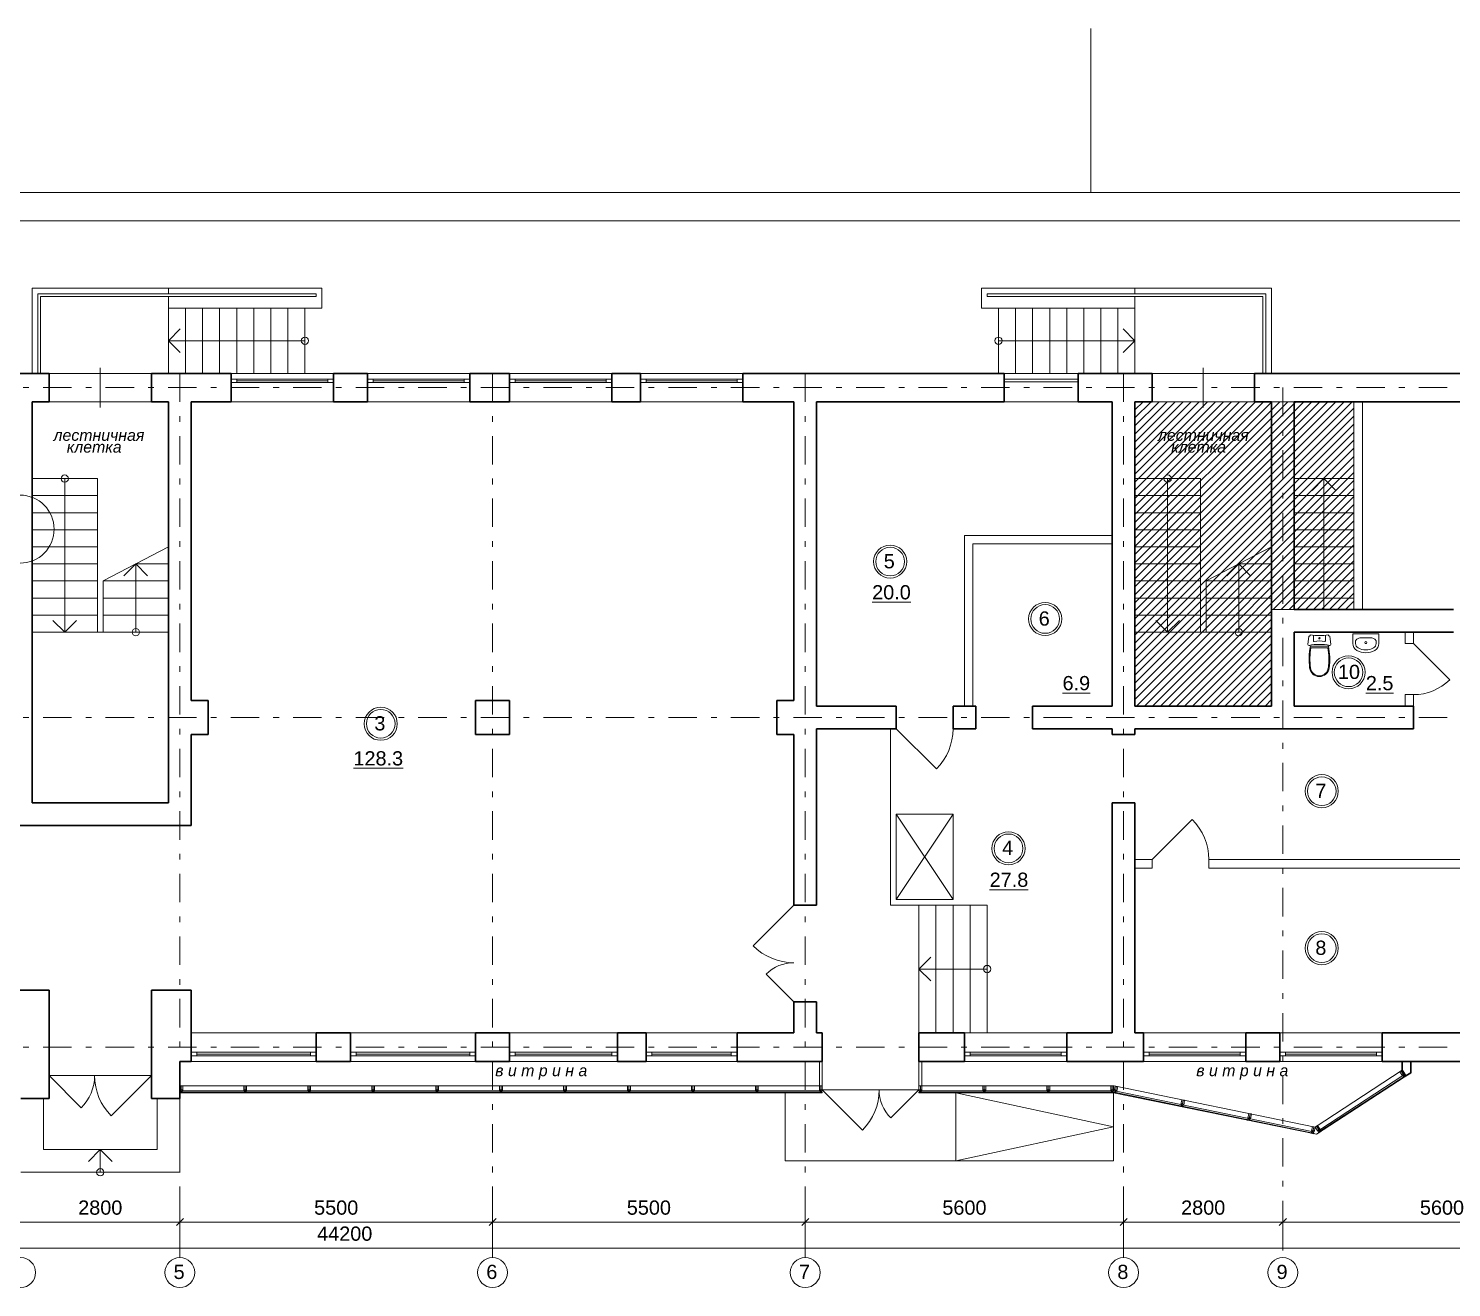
# Model space of a CAD drawing. Header units: metres. Extents: x 1647.3 to 1708.8, y -76.7 to -41.9.
# Drawn here: x 1669.66 to 1694.69, y -64.04 to -41.9 of the extents above; entities that cross this region are included whole.
import ezdxf
from ezdxf.enums import TextEntityAlignment as Align

# ---------------------------------------------------------------- set-up
doc = ezdxf.new("R2010")
doc.units = ezdxf.units.M
doc.header["$MEASUREMENT"] = 0
doc.linetypes.add('( Dashdot )', pattern=[1.001, 0.5, -0.25, 0.001, -0.25])
doc.layers.add('Level 50', color=7, linetype='Continuous', lineweight=0)
doc.styles.add('Style-Arial', font='arial.ttf')
doc.styles.add('Style-Arial IF', font='ariali.ttf')

msp = doc.modelspace()

# ---------------------------------------------------------------- hatches: boundary and pattern name
at = {"lineweight": 0}
h = msp.add_hatch(dxfattribs=at)
h.set_pattern_fill('HATCH', style=0, pattern_type=2)
h.set_pattern_definition([(45, (1689.12421, -48.46436), (-0.0707107, 0.0707107), [])])
h.paths.add_polyline_path([(1689.124, -48.464), (1689.124, -53.814), (1691.524, -53.814), (1691.524, -52.114), (1692.974, -52.114), (1692.974, -48.464)])

# ---------------------------------------------------------------- linework, layer by layer
at = {"color": 7, "linetype": 'Continuous', "lineweight": 0}
for p, q in [((1688.348, -44.78), (1688.348, -41.897)), ((1672.324, -63.389), (1672.324, -62.765)), ((1677.824, -63.389), (1677.824, -62.765)), ((1683.324, -63.389), (1683.324, -62.765)), ((1688.924, -63.389), (1688.924, -62.765)), ((1691.724, -63.389), (1691.724, -62.765)), ((1653.124, -62.89), (1697.324, -62.89)), ((1653.124, -63.348), (1697.324, -63.348))]:
    msp.add_line(p, q, dxfattribs=at)
at = {"color": 7, "lineweight": 13}
for p, q in [((1669.724, -47.964), (1669.724, -46.464)), ((1669.724, -46.464), (1674.824, -46.464)), ((1672.124, -46.564), (1672.124, -46.464)), ((1674.824, -46.814), (1674.824, -46.464)), ((1691.524, -46.464), (1686.424, -46.464)), ((1686.424, -46.814), (1686.424, -46.464)), ((1689.124, -46.564), (1689.124, -46.464)), ((1691.524, -47.964), (1691.524, -46.464)), ((1669.824, -46.564), (1674.724, -46.564)), ((1669.824, -47.964), (1669.824, -46.564)), ((1669.874, -46.614), (1674.724, -46.614)), ((1669.874, -47.964), (1669.874, -46.614)), ((1672.124, -47.964), (1672.124, -46.614)), ((1674.724, -46.614), (1674.724, -46.564)), ((1691.424, -46.564), (1686.524, -46.564)), ((1686.524, -46.614), (1686.524, -46.564)), ((1691.374, -46.614), (1686.524, -46.614)), ((1689.124, -47.964), (1689.124, -46.614)), ((1691.374, -47.964), (1691.374, -46.614)), ((1691.424, -47.964), (1691.424, -46.564)), ((1674.824, -46.814), (1672.124, -46.814)), ((1674.524, -47.964), (1674.524, -46.814)), ((1686.424, -46.814), (1689.124, -46.814)), ((1686.724, -47.964), (1686.724, -46.814)), ((1686.824, -48.064), (1688.124, -48.064)), ((1686.824, -48.114), (1686.824, -48.064)), ((1686.824, -48.064), (1686.824, -48.064)), ((1688.124, -48.114), (1686.824, -48.114)), ((1688.124, -48.064), (1688.124, -48.114)), ((1692.974, -48.464), (1692.974, -52.114)), ((1693.124, -48.464), (1693.124, -52.114)), ((1669.724, -49.814), (1670.874, -49.814)), ((1670.874, -52.514), (1670.874, -49.814)), ((1689.124, -49.814), (1690.274, -49.814)), ((1690.274, -52.514), (1690.274, -49.814)), ((1691.924, -49.814), (1692.974, -49.814)), ((1686.124, -50.814), (1686.124, -53.814)), ((1686.124, -50.814), (1688.724, -50.814)), ((1686.274, -50.964), (1686.274, -53.814)), ((1686.274, -50.964), (1688.724, -50.964)), ((1670.974, -52.514), (1670.974, -51.614)), ((1690.374, -52.514), (1690.374, -51.614)), ((1669.724, -52.514), (1672.124, -52.514)), ((1689.124, -52.514), (1691.524, -52.514)), ((1693.874, -52.714), (1693.874, -52.514)), ((1694.024, -52.714), (1694.024, -52.514)), ((1693.874, -52.714), (1694.024, -52.714)), ((1694.024, -52.714), (1694.661, -53.351)), ((1693.874, -53.814), (1693.874, -53.614)), ((1693.874, -53.614), (1694.024, -53.614)), ((1694.024, -53.814), (1694.024, -53.614)), ((1684.824, -54.214), (1684.824, -57.314)), ((1684.924, -54.214), (1685.631, -54.921)), ((1684.924, -55.714), (1684.924, -57.214)), ((1685.924, -55.714), (1684.924, -55.714)), ((1684.924, -55.714), (1684.924, -55.714)), ((1685.924, -57.214), (1685.924, -55.714)), ((1689.424, -56.514), (1690.131, -55.807)), ((1689.124, -56.514), (1689.424, -56.514)), ((1689.424, -56.514), (1689.424, -56.664)), ((1690.424, -56.514), (1690.424, -56.664)), ((1690.424, -56.514), (1695.624, -56.514)), ((1689.124, -56.664), (1689.424, -56.664)), ((1690.424, -56.664), (1697.324, -56.664)), ((1683.124, -57.314), (1682.407, -58.032)), ((1684.824, -57.314), (1686.524, -57.314)), ((1684.924, -57.214), (1685.924, -57.214)), ((1685.324, -57.314), (1685.324, -59.564)), ((1686.524, -57.314), (1686.524, -59.564)), ((1683.124, -59.014), (1682.639, -58.529)), ((1686.124, -59.564), (1686.524, -59.564)), ((1683.624, -60.064), (1683.574, -60.064)), ((1683.574, -60.064), (1683.574, -60.494)), ((1683.624, -60.494), (1683.624, -60.064)), ((1685.374, -60.064), (1685.324, -60.064)), ((1685.324, -60.064), (1685.324, -60.494)), ((1685.374, -60.494), (1685.374, -60.064)), ((1686.124, -59.904), (1686.224, -59.904)), ((1686.124, -59.964), (1686.124, -59.904)), ((1686.124, -59.904), (1686.124, -59.904)), ((1686.224, -59.964), (1686.124, -59.964)), ((1686.224, -59.904), (1686.224, -59.964)), ((1687.924, -59.904), (1687.824, -59.904)), ((1687.824, -59.904), (1687.824, -59.964)), ((1687.824, -59.964), (1687.924, -59.964)), ((1687.924, -59.964), (1687.924, -59.904)), ((1687.924, -59.904), (1687.924, -59.904)), ((1689.274, -59.904), (1689.374, -59.904)), ((1689.274, -59.964), (1689.274, -59.904)), ((1689.274, -59.904), (1689.274, -59.904)), ((1689.374, -59.964), (1689.274, -59.964)), ((1689.374, -59.904), (1689.374, -59.964)), ((1691.074, -59.904), (1690.974, -59.904)), ((1690.974, -59.904), (1690.974, -59.964)), ((1690.974, -59.964), (1691.074, -59.964)), ((1691.074, -59.964), (1691.074, -59.904)), ((1691.074, -59.904), (1691.074, -59.904)), ((1691.674, -59.904), (1691.774, -59.904)), ((1691.674, -59.964), (1691.674, -59.904)), ((1691.674, -59.904), (1691.674, -59.904)), ((1691.774, -59.964), (1691.674, -59.964)), ((1691.774, -59.904), (1691.774, -59.964)), ((1693.474, -59.904), (1693.374, -59.904)), ((1693.374, -59.904), (1693.374, -59.964)), ((1693.374, -59.964), (1693.474, -59.964)), ((1693.474, -59.964), (1693.474, -59.904)), ((1693.474, -59.904), (1693.474, -59.904)), ((1670.024, -60.314), (1670.59, -60.88)), ((1671.824, -60.314), (1671.117, -61.021)), ((1693.825, -60.219), (1692.294, -61.219)), ((1693.974, -60.264), (1692.318, -61.346)), ((1693.838, -60.312), (1692.375, -61.267)), ((1693.852, -60.333), (1693.838, -60.312)), ((1683.624, -60.494), (1672.324, -60.494)), ((1683.574, -60.494), (1683.574, -60.494)), ((1683.624, -60.564), (1684.331, -61.271)), ((1685.324, -60.564), (1684.829, -61.059)), ((1685.324, -60.494), (1688.761, -60.494)), ((1685.324, -60.494), (1685.324, -60.494)), ((1688.761, -60.494), (1692.294, -61.219)), ((1692.388, -61.288), (1693.852, -60.333)), ((1669.924, -60.714), (1669.924, -61.614)), ((1671.924, -60.714), (1671.924, -61.614)), ((1672.324, -60.614), (1683.624, -60.614)), ((1672.324, -60.714), (1672.324, -62.014)), ((1672.364, -60.604), (1672.364, -60.579)), ((1672.364, -60.579), (1683.584, -60.579)), ((1683.584, -60.604), (1672.364, -60.604)), ((1682.974, -60.614), (1682.974, -61.814)), ((1683.584, -60.579), (1683.584, -60.604)), ((1683.584, -60.579), (1683.584, -60.579)), ((1685.324, -60.614), (1688.749, -60.614)), ((1685.364, -60.579), (1685.364, -60.604)), ((1688.709, -60.579), (1685.364, -60.579)), ((1685.364, -60.579), (1685.364, -60.579)), ((1685.364, -60.604), (1688.709, -60.604)), ((1685.974, -60.614), (1685.974, -61.814)), ((1688.709, -60.604), (1688.709, -60.579)), ((1688.749, -60.614), (1692.318, -61.346)), ((1688.749, -60.614), (1688.749, -61.814)), ((1688.795, -60.588), (1688.79, -60.613)), ((1688.79, -60.613), (1692.232, -61.318)), ((1692.237, -61.294), (1688.795, -60.588)), ((1688.795, -60.588), (1688.795, -60.588)), ((1692.232, -61.318), (1692.237, -61.294)), ((1692.375, -61.267), (1692.388, -61.288)), ((1692.375, -61.267), (1692.375, -61.267)), ((1669.924, -61.614), (1671.924, -61.614)), ((1682.974, -61.814), (1688.749, -61.814)), ((1669.524, -62.014), (1672.324, -62.014))]:
    msp.add_line(p, q, dxfattribs=at)
at = {"color": 7, "lineweight": 0}
for p, q in [((1672.424, -47.964), (1672.424, -46.814)), ((1672.724, -47.964), (1672.724, -46.814)), ((1673.024, -47.964), (1673.024, -46.814)), ((1673.324, -47.964), (1673.324, -46.814)), ((1673.624, -47.964), (1673.624, -46.814)), ((1673.924, -47.964), (1673.924, -46.814)), ((1674.224, -47.964), (1674.224, -46.814)), ((1687.024, -47.964), (1687.024, -46.814)), ((1687.324, -47.964), (1687.324, -46.814)), ((1687.624, -47.964), (1687.624, -46.814)), ((1687.924, -47.964), (1687.924, -46.814)), ((1688.224, -47.964), (1688.224, -46.814)), ((1688.524, -47.964), (1688.524, -46.814)), ((1688.824, -47.964), (1688.824, -46.814)), ((1672.332, -47.182), (1672.124, -47.389)), ((1688.916, -47.182), (1689.124, -47.389)), ((1674.524, -47.389), (1672.124, -47.389)), ((1672.332, -47.597), (1672.124, -47.389)), ((1686.724, -47.389), (1689.124, -47.389)), ((1688.916, -47.597), (1689.124, -47.389)), ((1670.024, -47.964), (1671.824, -47.964)), ((1670.024, -48.464), (1670.024, -47.964)), ((1670.024, -47.964), (1670.024, -47.964)), ((1670.924, -47.864), (1670.924, -48.564)), ((1671.824, -47.964), (1671.824, -48.464)), ((1673.224, -47.964), (1675.024, -47.964)), ((1673.224, -48.464), (1673.224, -47.964)), ((1673.224, -47.964), (1673.224, -47.964)), ((1675.024, -47.964), (1675.024, -48.464)), ((1675.624, -47.964), (1677.424, -47.964)), ((1675.624, -48.464), (1675.624, -47.964)), ((1675.624, -47.964), (1675.624, -47.964)), ((1677.424, -47.964), (1677.424, -48.464)), ((1678.124, -47.964), (1679.924, -47.964)), ((1678.124, -48.464), (1678.124, -47.964)), ((1678.124, -47.964), (1678.124, -47.964)), ((1679.924, -47.964), (1679.924, -48.464)), ((1680.424, -47.964), (1682.224, -47.964)), ((1680.424, -48.464), (1680.424, -47.964)), ((1680.424, -47.964), (1680.424, -47.964)), ((1682.224, -47.964), (1682.224, -48.464)), ((1686.824, -47.964), (1688.124, -47.964)), ((1686.824, -48.464), (1686.824, -47.964)), ((1686.824, -47.964), (1686.824, -47.964)), ((1688.124, -47.964), (1688.124, -48.464)), ((1689.424, -47.964), (1691.224, -47.964)), ((1689.424, -48.464), (1689.424, -47.964)), ((1689.424, -47.964), (1689.424, -47.964)), ((1690.324, -47.864), (1690.324, -48.564)), ((1691.224, -47.964), (1691.224, -48.464)), ((1669.724, -48.464), (1672.124, -48.464)), ((1669.724, -55.514), (1669.724, -48.464)), ((1669.724, -48.464), (1669.724, -48.464)), ((1672.124, -48.464), (1672.124, -55.514)), ((1675.024, -48.464), (1673.224, -48.464)), ((1677.424, -48.464), (1675.624, -48.464)), ((1679.924, -48.464), (1678.124, -48.464)), ((1682.224, -48.464), (1680.424, -48.464)), ((1688.124, -48.464), (1686.824, -48.464)), ((1689.124, -48.464), (1689.124, -53.814)), ((1692.974, -48.464), (1689.124, -48.464)), ((1689.124, -48.464), (1689.124, -48.464)), ((1692.974, -52.114), (1692.974, -48.464)), ((1670.299, -49.814), (1670.299, -52.514)), ((1689.699, -49.814), (1689.699, -52.514)), ((1692.241, -50.022), (1692.449, -49.814)), ((1692.449, -52.114), (1692.449, -49.814)), ((1692.657, -50.022), (1692.449, -49.814)), ((1669.724, -50.114), (1670.874, -50.114)), ((1689.124, -50.114), (1690.274, -50.114)), ((1691.924, -50.114), (1692.974, -50.114)), ((1669.724, -50.414), (1670.874, -50.414)), ((1689.124, -50.414), (1690.274, -50.414)), ((1691.924, -50.414), (1692.974, -50.414)), ((1669.724, -50.714), (1670.874, -50.714)), ((1689.124, -50.714), (1690.274, -50.714)), ((1691.924, -50.714), (1692.974, -50.714)), ((1669.724, -51.014), (1670.874, -51.014)), ((1670.974, -51.614), (1672.124, -51.014)), ((1689.124, -51.014), (1690.274, -51.014)), ((1690.374, -51.614), (1691.524, -51.014)), ((1691.924, -51.014), (1692.974, -51.014)), ((1669.724, -51.314), (1670.874, -51.314)), ((1671.341, -51.522), (1671.549, -51.314)), ((1671.549, -51.314), (1672.124, -51.314)), ((1671.549, -52.514), (1671.549, -51.314)), ((1671.757, -51.522), (1671.549, -51.314)), ((1689.124, -51.314), (1690.274, -51.314)), ((1690.741, -51.522), (1690.949, -51.314)), ((1690.949, -51.314), (1691.524, -51.314)), ((1690.949, -52.514), (1690.949, -51.314)), ((1691.157, -51.522), (1690.949, -51.314)), ((1691.924, -51.314), (1692.974, -51.314)), ((1669.724, -51.614), (1670.874, -51.614)), ((1670.974, -51.614), (1672.124, -51.614)), ((1689.124, -51.614), (1690.274, -51.614)), ((1690.374, -51.614), (1691.524, -51.614)), ((1691.924, -51.614), (1692.974, -51.614)), ((1669.724, -51.914), (1670.874, -51.914)), ((1670.974, -51.914), (1672.124, -51.914)), ((1689.124, -51.914), (1690.274, -51.914)), ((1690.374, -51.914), (1691.524, -51.914)), ((1691.924, -51.914), (1692.974, -51.914)), ((1669.724, -52.214), (1670.874, -52.214)), ((1670.091, -52.307), (1670.299, -52.514)), ((1670.507, -52.307), (1670.299, -52.514)), ((1670.974, -52.214), (1672.124, -52.214)), ((1689.124, -52.214), (1690.274, -52.214)), ((1689.491, -52.307), (1689.699, -52.514)), ((1689.907, -52.307), (1689.699, -52.514)), ((1690.374, -52.214), (1691.524, -52.214)), ((1691.524, -53.814), (1691.524, -52.114)), ((1691.524, -52.114), (1692.974, -52.114)), ((1689.124, -53.814), (1691.524, -53.814)), ((1672.124, -55.514), (1669.724, -55.514)), ((1684.924, -55.714), (1685.924, -57.214)), ((1684.924, -57.214), (1685.924, -55.714)), ((1685.624, -57.314), (1685.624, -59.564)), ((1685.924, -57.314), (1685.924, -59.564)), ((1686.224, -57.314), (1686.224, -59.564)), ((1685.532, -58.232), (1685.324, -58.439)), ((1686.524, -58.439), (1685.324, -58.439)), ((1685.532, -58.647), (1685.324, -58.439)), ((1672.524, -59.564), (1674.724, -59.564)), ((1672.524, -60.064), (1672.524, -59.564)), ((1672.524, -59.564), (1672.524, -59.564)), ((1674.724, -59.564), (1674.724, -60.064)), ((1675.324, -59.564), (1677.524, -59.564)), ((1675.324, -60.064), (1675.324, -59.564)), ((1675.324, -59.564), (1675.324, -59.564)), ((1677.524, -59.564), (1677.524, -60.064)), ((1678.124, -59.564), (1680.024, -59.564)), ((1678.124, -60.064), (1678.124, -59.564)), ((1678.124, -59.564), (1678.124, -59.564)), ((1680.024, -59.564), (1680.024, -60.064)), ((1680.524, -59.564), (1682.124, -59.564)), ((1680.524, -60.064), (1680.524, -59.564)), ((1680.524, -59.564), (1680.524, -59.564)), ((1682.124, -59.564), (1682.124, -60.064)), ((1686.124, -59.564), (1687.924, -59.564)), ((1686.124, -60.064), (1686.124, -59.564)), ((1686.124, -59.564), (1686.124, -59.564)), ((1687.924, -59.564), (1687.924, -60.064)), ((1689.274, -59.564), (1691.074, -59.564)), ((1689.274, -60.064), (1689.274, -59.564)), ((1689.274, -59.564), (1689.274, -59.564)), ((1691.074, -59.564), (1691.074, -60.064)), ((1691.674, -59.564), (1693.474, -59.564)), ((1691.674, -60.064), (1691.674, -59.564)), ((1691.674, -59.564), (1691.674, -59.564)), ((1693.474, -59.564), (1693.474, -60.064)), ((1674.724, -60.064), (1672.524, -60.064)), ((1677.524, -60.064), (1675.324, -60.064)), ((1680.024, -60.064), (1678.124, -60.064)), ((1682.124, -60.064), (1680.524, -60.064)), ((1687.924, -60.064), (1686.124, -60.064)), ((1686.224, -59.904), (1687.824, -59.904)), ((1686.224, -59.964), (1686.224, -59.904)), ((1686.224, -59.904), (1686.224, -59.904)), ((1686.224, -59.934), (1687.824, -59.934)), ((1687.824, -59.964), (1686.224, -59.964)), ((1687.824, -59.904), (1687.824, -59.964)), ((1691.074, -60.064), (1689.274, -60.064)), ((1689.374, -59.904), (1690.974, -59.904)), ((1689.374, -59.964), (1689.374, -59.904)), ((1689.374, -59.904), (1689.374, -59.904)), ((1689.374, -59.934), (1690.974, -59.934)), ((1690.974, -59.964), (1689.374, -59.964)), ((1690.974, -59.904), (1690.974, -59.964)), ((1693.474, -60.064), (1691.674, -60.064)), ((1691.774, -59.904), (1693.374, -59.904)), ((1691.774, -59.964), (1691.774, -59.904)), ((1691.774, -59.904), (1691.774, -59.904)), ((1691.774, -59.934), (1693.374, -59.934)), ((1693.374, -59.964), (1691.774, -59.964)), ((1693.374, -59.904), (1693.374, -59.964)), ((1671.824, -60.314), (1670.024, -60.314)), ((1683.624, -60.564), (1685.324, -60.564)), ((1685.974, -60.614), (1688.749, -61.214)), ((1688.749, -61.214), (1685.974, -61.814)), ((1670.716, -61.822), (1670.924, -61.614)), ((1670.924, -62.014), (1670.924, -61.614)), ((1671.132, -61.822), (1670.924, -61.614))]:
    msp.add_line(p, q, dxfattribs=at)
at = {"color": 7, "lineweight": 30}
for p, q in [((1660.124, -47.964), (1670.024, -47.964)), ((1670.024, -47.964), (1670.024, -48.464)), ((1671.824, -47.964), (1671.824, -48.464)), ((1671.824, -47.964), (1673.224, -47.964)), ((1673.224, -47.964), (1673.224, -48.464)), ((1675.024, -47.964), (1675.024, -48.464)), ((1675.024, -47.964), (1675.624, -47.964)), ((1675.624, -47.964), (1675.624, -48.464)), ((1677.424, -47.964), (1677.424, -48.464)), ((1677.424, -47.964), (1678.124, -47.964)), ((1678.124, -47.964), (1678.124, -48.464)), ((1679.924, -47.964), (1679.924, -48.464)), ((1679.924, -47.964), (1680.424, -47.964)), ((1680.424, -47.964), (1680.424, -48.464)), ((1682.224, -47.964), (1682.224, -48.464)), ((1682.224, -47.964), (1686.824, -47.964)), ((1686.824, -47.964), (1686.824, -48.464)), ((1688.124, -47.964), (1688.124, -48.464)), ((1688.124, -47.964), (1689.424, -47.964)), ((1689.424, -47.964), (1689.424, -48.464)), ((1691.224, -47.964), (1691.224, -48.464)), ((1691.224, -47.964), (1697.824, -47.964)), ((1669.724, -55.514), (1669.724, -48.464)), ((1669.724, -48.464), (1670.024, -48.464)), ((1671.824, -48.464), (1672.124, -48.464)), ((1672.124, -55.514), (1672.124, -48.464)), ((1672.524, -53.714), (1672.524, -48.464)), ((1672.524, -48.464), (1673.224, -48.464)), ((1675.024, -48.464), (1675.624, -48.464)), ((1677.424, -48.464), (1678.124, -48.464)), ((1679.924, -48.464), (1680.424, -48.464)), ((1682.224, -48.464), (1683.124, -48.464)), ((1683.124, -48.464), (1683.124, -53.714)), ((1683.524, -48.464), (1683.524, -53.814)), ((1683.524, -48.464), (1686.824, -48.464)), ((1688.124, -48.464), (1688.724, -48.464)), ((1688.724, -48.464), (1688.724, -53.814)), ((1689.124, -53.814), (1689.124, -48.464)), ((1689.124, -48.464), (1689.424, -48.464)), ((1691.524, -48.464), (1691.224, -48.464)), ((1691.524, -53.814), (1691.524, -48.464)), ((1691.924, -48.464), (1697.324, -48.464)), ((1691.924, -52.114), (1691.924, -48.464)), ((1691.924, -52.114), (1694.724, -52.114)), ((1691.924, -53.814), (1691.924, -52.514)), ((1691.924, -52.514), (1694.724, -52.514)), ((1672.824, -53.714), (1672.524, -53.714)), ((1672.824, -53.714), (1672.824, -54.314)), ((1677.524, -53.714), (1677.524, -54.314)), ((1677.524, -53.714), (1678.124, -53.714)), ((1678.124, -53.714), (1678.124, -54.314)), ((1682.824, -53.714), (1683.124, -53.714)), ((1682.824, -53.714), (1682.824, -54.314)), ((1683.524, -53.814), (1684.924, -53.814)), ((1684.924, -53.814), (1684.924, -54.214)), ((1685.924, -53.814), (1685.924, -54.214)), ((1685.924, -53.814), (1686.324, -53.814)), ((1686.324, -53.814), (1686.324, -54.214)), ((1687.324, -53.814), (1687.324, -54.214)), ((1687.324, -53.814), (1688.724, -53.814)), ((1689.124, -53.814), (1691.524, -53.814)), ((1691.924, -53.814), (1694.024, -53.814)), ((1694.024, -53.814), (1694.024, -54.214)), ((1672.524, -54.314), (1672.524, -55.914)), ((1672.824, -54.314), (1672.524, -54.314)), ((1677.524, -54.314), (1678.124, -54.314)), ((1682.824, -54.314), (1683.124, -54.314)), ((1683.124, -54.314), (1683.124, -57.314)), ((1683.524, -54.214), (1684.924, -54.214)), ((1683.524, -54.214), (1683.524, -57.314)), ((1685.924, -54.214), (1686.324, -54.214)), ((1687.324, -54.214), (1688.724, -54.214)), ((1688.724, -54.214), (1688.724, -54.314)), ((1688.724, -54.314), (1689.124, -54.314)), ((1689.124, -54.214), (1689.124, -54.314)), ((1689.124, -54.214), (1694.024, -54.214)), ((1669.724, -55.514), (1672.124, -55.514)), ((1688.724, -55.514), (1689.124, -55.514)), ((1688.724, -55.514), (1688.724, -59.564)), ((1689.124, -55.514), (1689.124, -59.564)), ((1669.324, -55.914), (1672.524, -55.914)), ((1683.124, -57.314), (1683.524, -57.314)), ((1669.324, -58.814), (1670.024, -58.814)), ((1670.024, -58.814), (1670.024, -60.714)), ((1671.824, -58.814), (1671.824, -60.714)), ((1671.824, -58.814), (1672.524, -58.814)), ((1672.524, -60.064), (1672.524, -58.814)), ((1683.124, -59.014), (1683.524, -59.014)), ((1683.124, -59.014), (1683.124, -59.564)), ((1683.524, -59.014), (1683.524, -59.564)), ((1674.724, -59.564), (1675.324, -59.564)), ((1674.724, -59.564), (1674.724, -60.064)), ((1675.324, -59.564), (1675.324, -60.064)), ((1677.524, -59.564), (1677.524, -60.064)), ((1677.524, -59.564), (1678.124, -59.564)), ((1678.124, -59.564), (1678.124, -60.064)), ((1680.024, -59.564), (1680.024, -60.064)), ((1680.024, -59.564), (1680.524, -59.564)), ((1680.524, -59.564), (1680.524, -60.064)), ((1682.124, -59.564), (1682.124, -60.064)), ((1682.124, -59.564), (1683.124, -59.564)), ((1683.524, -59.564), (1683.624, -59.564)), ((1683.624, -59.564), (1683.624, -60.064)), ((1685.324, -59.564), (1685.324, -60.064)), ((1685.324, -59.564), (1686.124, -59.564)), ((1686.124, -59.564), (1686.124, -60.064)), ((1687.924, -59.564), (1687.924, -60.064)), ((1687.924, -59.564), (1688.724, -59.564)), ((1689.124, -59.564), (1689.274, -59.564)), ((1689.274, -59.564), (1689.274, -60.064)), ((1691.074, -59.564), (1691.074, -60.064)), ((1691.074, -59.564), (1691.674, -59.564)), ((1691.674, -59.564), (1691.674, -60.064)), ((1693.474, -59.564), (1693.474, -60.064)), ((1693.474, -59.564), (1697.324, -59.564)), ((1672.324, -60.064), (1672.324, -60.714)), ((1672.524, -60.064), (1672.324, -60.064)), ((1674.724, -60.064), (1675.324, -60.064)), ((1677.524, -60.064), (1678.124, -60.064)), ((1680.024, -60.064), (1680.524, -60.064)), ((1682.124, -60.064), (1683.624, -60.064)), ((1685.324, -60.064), (1686.124, -60.064)), ((1687.924, -60.064), (1689.274, -60.064)), ((1691.074, -60.064), (1691.674, -60.064)), ((1693.474, -60.064), (1697.824, -60.064)), ((1693.825, -60.219), (1693.825, -60.064)), ((1693.974, -60.064), (1693.974, -60.264)), ((1693.825, -60.219), (1693.89, -60.319)), ((1693.89, -60.319), (1693.974, -60.264)), ((1669.524, -60.714), (1670.024, -60.714)), ((1671.824, -60.714), (1672.324, -60.714))]:
    msp.add_line(p, q, dxfattribs=at)
at = {"color": 7, "linetype": '( Dashdot )', "lineweight": 0}
for p, q in [((1672.324, -47.965), (1672.324, -63.514)), ((1677.824, -47.965), (1677.824, -63.514)), ((1683.324, -47.965), (1683.324, -63.514)), ((1688.924, -47.965), (1688.924, -63.514)), ((1651.218, -48.214), (1697.824, -48.214)), ((1691.724, -48.214), (1691.724, -63.514)), ((1651.218, -54.014), (1697.324, -54.014)), ((1651.218, -59.814), (1697.324, -59.814))]:
    msp.add_line(p, q, dxfattribs=at)
at = {"lineweight": 13}
for p, q in [((1673.224, -48.064), (1673.324, -48.064)), ((1673.224, -48.124), (1673.224, -48.064)), ((1673.224, -48.064), (1673.224, -48.064)), ((1673.324, -48.124), (1673.224, -48.124)), ((1673.324, -48.064), (1673.324, -48.124)), ((1675.024, -48.064), (1674.924, -48.064)), ((1674.924, -48.064), (1674.924, -48.124)), ((1674.924, -48.124), (1675.024, -48.124)), ((1675.024, -48.124), (1675.024, -48.064)), ((1675.024, -48.064), (1675.024, -48.064)), ((1675.624, -48.064), (1675.724, -48.064)), ((1675.624, -48.124), (1675.624, -48.064)), ((1675.624, -48.064), (1675.624, -48.064)), ((1675.724, -48.124), (1675.624, -48.124)), ((1675.724, -48.064), (1675.724, -48.124)), ((1677.424, -48.064), (1677.324, -48.064)), ((1677.324, -48.064), (1677.324, -48.124)), ((1677.324, -48.124), (1677.424, -48.124)), ((1677.424, -48.124), (1677.424, -48.064)), ((1677.424, -48.064), (1677.424, -48.064)), ((1678.124, -48.064), (1678.224, -48.064)), ((1678.124, -48.124), (1678.124, -48.064)), ((1678.124, -48.064), (1678.124, -48.064)), ((1678.224, -48.124), (1678.124, -48.124)), ((1678.224, -48.064), (1678.224, -48.124)), ((1679.924, -48.064), (1679.824, -48.064)), ((1679.824, -48.064), (1679.824, -48.124)), ((1679.824, -48.124), (1679.924, -48.124)), ((1679.924, -48.124), (1679.924, -48.064)), ((1679.924, -48.064), (1679.924, -48.064)), ((1680.424, -48.064), (1680.524, -48.064)), ((1680.424, -48.124), (1680.424, -48.064)), ((1680.424, -48.064), (1680.424, -48.064)), ((1680.524, -48.124), (1680.424, -48.124)), ((1680.524, -48.064), (1680.524, -48.124)), ((1682.224, -48.064), (1682.124, -48.064)), ((1682.124, -48.064), (1682.124, -48.124)), ((1682.124, -48.124), (1682.224, -48.124)), ((1682.224, -48.124), (1682.224, -48.064)), ((1682.224, -48.064), (1682.224, -48.064)), ((1672.524, -59.904), (1672.624, -59.904)), ((1672.524, -59.964), (1672.524, -59.904)), ((1672.524, -59.904), (1672.524, -59.904)), ((1672.624, -59.964), (1672.524, -59.964)), ((1672.624, -59.904), (1672.624, -59.964)), ((1674.724, -59.904), (1674.624, -59.904)), ((1674.624, -59.904), (1674.624, -59.964)), ((1674.624, -59.964), (1674.724, -59.964)), ((1674.724, -59.964), (1674.724, -59.904)), ((1674.724, -59.904), (1674.724, -59.904)), ((1675.324, -59.904), (1675.424, -59.904)), ((1675.324, -59.964), (1675.324, -59.904)), ((1675.324, -59.904), (1675.324, -59.904)), ((1675.424, -59.964), (1675.324, -59.964)), ((1675.424, -59.904), (1675.424, -59.964)), ((1677.524, -59.904), (1677.424, -59.904)), ((1677.424, -59.904), (1677.424, -59.964)), ((1677.424, -59.964), (1677.524, -59.964)), ((1677.524, -59.964), (1677.524, -59.904)), ((1677.524, -59.904), (1677.524, -59.904)), ((1678.124, -59.904), (1678.224, -59.904)), ((1678.124, -59.964), (1678.124, -59.904)), ((1678.124, -59.904), (1678.124, -59.904)), ((1678.224, -59.964), (1678.124, -59.964)), ((1678.224, -59.904), (1678.224, -59.964)), ((1680.024, -59.904), (1679.924, -59.904)), ((1679.924, -59.904), (1679.924, -59.964)), ((1679.924, -59.964), (1680.024, -59.964)), ((1680.024, -59.964), (1680.024, -59.904)), ((1680.024, -59.904), (1680.024, -59.904)), ((1680.524, -59.904), (1680.624, -59.904)), ((1680.524, -59.964), (1680.524, -59.904)), ((1680.524, -59.904), (1680.524, -59.904)), ((1680.624, -59.964), (1680.524, -59.964)), ((1680.624, -59.904), (1680.624, -59.964)), ((1682.124, -59.904), (1682.024, -59.904)), ((1682.024, -59.904), (1682.024, -59.964)), ((1682.024, -59.964), (1682.124, -59.964)), ((1682.124, -59.964), (1682.124, -59.904)), ((1682.124, -59.904), (1682.124, -59.904))]:
    msp.add_line(p, q, dxfattribs=at)
at = {"lineweight": 0}
for p, q in [((1673.324, -48.064), (1674.924, -48.064)), ((1673.324, -48.124), (1673.324, -48.064)), ((1673.324, -48.064), (1673.324, -48.064)), ((1673.324, -48.094), (1674.924, -48.094)), ((1674.924, -48.124), (1673.324, -48.124)), ((1674.924, -48.064), (1674.924, -48.124)), ((1675.724, -48.064), (1677.324, -48.064)), ((1675.724, -48.124), (1675.724, -48.064)), ((1675.724, -48.064), (1675.724, -48.064)), ((1675.724, -48.094), (1677.324, -48.094)), ((1677.324, -48.124), (1675.724, -48.124)), ((1677.324, -48.064), (1677.324, -48.124)), ((1678.224, -48.064), (1679.824, -48.064)), ((1678.224, -48.124), (1678.224, -48.064)), ((1678.224, -48.064), (1678.224, -48.064)), ((1678.224, -48.094), (1679.824, -48.094)), ((1679.824, -48.124), (1678.224, -48.124)), ((1679.824, -48.064), (1679.824, -48.124)), ((1680.524, -48.064), (1682.124, -48.064)), ((1680.524, -48.124), (1680.524, -48.064)), ((1680.524, -48.064), (1680.524, -48.064)), ((1680.524, -48.094), (1682.124, -48.094)), ((1682.124, -48.124), (1680.524, -48.124)), ((1682.124, -48.064), (1682.124, -48.124)), ((1672.624, -59.904), (1674.624, -59.904)), ((1672.624, -59.964), (1672.624, -59.904)), ((1672.624, -59.904), (1672.624, -59.904)), ((1672.624, -59.934), (1674.624, -59.934)), ((1674.624, -59.964), (1672.624, -59.964)), ((1674.624, -59.904), (1674.624, -59.964)), ((1675.424, -59.904), (1677.424, -59.904)), ((1675.424, -59.964), (1675.424, -59.904)), ((1675.424, -59.904), (1675.424, -59.904)), ((1675.424, -59.934), (1677.424, -59.934)), ((1677.424, -59.964), (1675.424, -59.964)), ((1677.424, -59.904), (1677.424, -59.964)), ((1678.224, -59.904), (1679.924, -59.904)), ((1678.224, -59.964), (1678.224, -59.904)), ((1678.224, -59.904), (1678.224, -59.904)), ((1678.224, -59.934), (1679.924, -59.934)), ((1679.924, -59.964), (1678.224, -59.964)), ((1679.924, -59.904), (1679.924, -59.964)), ((1680.624, -59.904), (1682.024, -59.904)), ((1680.624, -59.964), (1680.624, -59.904)), ((1680.624, -59.904), (1680.624, -59.904)), ((1680.624, -59.934), (1682.024, -59.934)), ((1682.024, -59.964), (1680.624, -59.964)), ((1682.024, -59.904), (1682.024, -59.964))]:
    msp.add_line(p, q, dxfattribs=at)
at = {"color": 252, "linetype": 'Continuous', "lineweight": 13}
for p, q in [((1692.955, -52.547), (1692.955, -52.715)), ((1693.415, -52.547), (1692.955, -52.547)), ((1693.415, -52.547), (1693.415, -52.715)), ((1693.006, -52.67), (1693.005, -52.681)), ((1693.005, -52.681), (1693.005, -52.715)), ((1693.011, -52.659), (1693.006, -52.67)), ((1693.017, -52.648), (1693.011, -52.659)), ((1693.026, -52.638), (1693.017, -52.648)), ((1693.037, -52.63), (1693.026, -52.638)), ((1693.05, -52.624), (1693.037, -52.63)), ((1693.064, -52.619), (1693.05, -52.624)), ((1693.079, -52.616), (1693.064, -52.619)), ((1693.094, -52.615), (1693.079, -52.616)), ((1693.094, -52.615), (1693.094, -52.615)), ((1693.276, -52.615), (1693.094, -52.615)), ((1693.276, -52.615), (1693.276, -52.615)), ((1693.292, -52.616), (1693.276, -52.615)), ((1693.307, -52.619), (1693.292, -52.616)), ((1693.321, -52.624), (1693.307, -52.619)), ((1693.333, -52.63), (1693.321, -52.624)), ((1693.344, -52.638), (1693.333, -52.63)), ((1693.353, -52.648), (1693.344, -52.638)), ((1693.36, -52.659), (1693.353, -52.648)), ((1693.364, -52.67), (1693.36, -52.659)), ((1693.365, -52.681), (1693.364, -52.67)), ((1693.365, -52.681), (1693.365, -52.715))]:
    msp.add_line(p, q, dxfattribs=at)
at = {"color": 252, "linetype": 'Continuous', "lineweight": 13, "extrusion": (0, 0, -1)}
for p, q in [((1692.167, -52.731), (1692.184, -52.584)), ((1692.517, -52.789), (1692.22, -52.789)), ((1692.504, -52.764), (1692.233, -52.764)), ((1692.263, -52.666), (1692.263, -52.569)), ((1692.474, -52.666), (1692.474, -52.569)), ((1692.57, -52.731), (1692.553, -52.584))]:
    msp.add_line(p, q, dxfattribs=at)
at = {"color": 7, "linetype": 'Continuous', "lineweight": 13}
for p, q in [((1693.783, -60.246), (1693.825, -60.219)), ((1693.829, -60.317), (1693.783, -60.246)), ((1693.783, -60.246), (1693.783, -60.246)), ((1693.804, -60.232), (1693.87, -60.333)), ((1693.863, -60.277), (1693.821, -60.305)), ((1693.825, -60.219), (1693.871, -60.29)), ((1693.838, -60.312), (1693.829, -60.317)), ((1693.852, -60.333), (1693.838, -60.312)), ((1693.843, -60.338), (1693.885, -60.311)), ((1693.89, -60.319), (1693.849, -60.346)), ((1693.871, -60.29), (1693.863, -60.295)), ((1693.863, -60.295), (1693.877, -60.316)), ((1693.885, -60.311), (1693.89, -60.319)), ((1672.324, -60.579), (1672.324, -60.494)), ((1672.324, -60.494), (1672.374, -60.494)), ((1672.324, -60.494), (1672.324, -60.494)), ((1672.374, -60.564), (1672.324, -60.564)), ((1672.349, -60.494), (1672.349, -60.614)), ((1672.374, -60.494), (1672.374, -60.579)), ((1673.449, -60.579), (1673.449, -60.494)), ((1673.449, -60.494), (1673.499, -60.494)), ((1673.449, -60.494), (1673.449, -60.494)), ((1673.449, -60.564), (1673.499, -60.564)), ((1673.474, -60.494), (1673.474, -60.614)), ((1673.499, -60.494), (1673.499, -60.579)), ((1674.574, -60.579), (1674.574, -60.494)), ((1674.574, -60.494), (1674.624, -60.494)), ((1674.574, -60.494), (1674.574, -60.494)), ((1674.574, -60.564), (1674.624, -60.564)), ((1674.599, -60.494), (1674.599, -60.614)), ((1674.624, -60.494), (1674.624, -60.579)), ((1675.699, -60.579), (1675.699, -60.494)), ((1675.699, -60.494), (1675.749, -60.494)), ((1675.699, -60.494), (1675.699, -60.494)), ((1675.699, -60.564), (1675.749, -60.564)), ((1675.724, -60.494), (1675.724, -60.614)), ((1675.749, -60.494), (1675.749, -60.579)), ((1676.824, -60.579), (1676.824, -60.494)), ((1676.824, -60.494), (1676.874, -60.494)), ((1676.824, -60.494), (1676.824, -60.494)), ((1676.874, -60.564), (1676.824, -60.564)), ((1676.849, -60.494), (1676.849, -60.614)), ((1676.874, -60.494), (1676.874, -60.579)), ((1677.949, -60.579), (1677.949, -60.494)), ((1677.949, -60.494), (1677.999, -60.494)), ((1677.949, -60.494), (1677.949, -60.494)), ((1677.999, -60.564), (1677.949, -60.564)), ((1677.974, -60.494), (1677.974, -60.614)), ((1677.999, -60.494), (1677.999, -60.579)), ((1679.074, -60.579), (1679.074, -60.494)), ((1679.074, -60.494), (1679.124, -60.494)), ((1679.074, -60.494), (1679.074, -60.494)), ((1679.074, -60.564), (1679.124, -60.564)), ((1679.099, -60.494), (1679.099, -60.614)), ((1679.124, -60.494), (1679.124, -60.579)), ((1680.199, -60.579), (1680.199, -60.494)), ((1680.199, -60.494), (1680.249, -60.494)), ((1680.199, -60.494), (1680.199, -60.494)), ((1680.249, -60.564), (1680.199, -60.564)), ((1680.224, -60.494), (1680.224, -60.614)), ((1680.249, -60.494), (1680.249, -60.579)), ((1681.324, -60.579), (1681.324, -60.494)), ((1681.324, -60.494), (1681.374, -60.494)), ((1681.324, -60.494), (1681.324, -60.494)), ((1681.324, -60.564), (1681.374, -60.564)), ((1681.349, -60.494), (1681.349, -60.614)), ((1681.374, -60.494), (1681.374, -60.579)), ((1682.449, -60.579), (1682.449, -60.494)), ((1682.449, -60.494), (1682.499, -60.494)), ((1682.449, -60.494), (1682.449, -60.494)), ((1682.499, -60.564), (1682.449, -60.564)), ((1682.474, -60.494), (1682.474, -60.614)), ((1682.499, -60.494), (1682.499, -60.579)), ((1683.574, -60.579), (1683.574, -60.494)), ((1683.574, -60.494), (1683.624, -60.494)), ((1683.574, -60.494), (1683.574, -60.494)), ((1683.624, -60.564), (1683.574, -60.564)), ((1683.599, -60.494), (1683.599, -60.614)), ((1683.624, -60.494), (1683.624, -60.579)), ((1685.324, -60.579), (1685.324, -60.494)), ((1685.324, -60.494), (1685.374, -60.494)), ((1685.324, -60.494), (1685.324, -60.494)), ((1685.324, -60.564), (1685.374, -60.564)), ((1685.349, -60.494), (1685.349, -60.614)), ((1685.374, -60.494), (1685.374, -60.579)), ((1686.449, -60.579), (1686.449, -60.494)), ((1686.449, -60.494), (1686.499, -60.494)), ((1686.449, -60.494), (1686.449, -60.494)), ((1686.499, -60.564), (1686.449, -60.564)), ((1686.474, -60.494), (1686.474, -60.614)), ((1686.499, -60.494), (1686.499, -60.579)), ((1687.574, -60.579), (1687.574, -60.494)), ((1687.574, -60.494), (1687.624, -60.494)), ((1687.574, -60.494), (1687.574, -60.494)), ((1687.624, -60.564), (1687.574, -60.564)), ((1687.599, -60.494), (1687.599, -60.614)), ((1687.624, -60.494), (1687.624, -60.579)), ((1688.699, -60.579), (1688.699, -60.494)), ((1688.699, -60.494), (1688.749, -60.494)), ((1688.699, -60.494), (1688.699, -60.494)), ((1688.749, -60.564), (1688.699, -60.564)), ((1688.724, -60.494), (1688.724, -60.614)), ((1688.749, -60.494), (1688.749, -60.579)), ((1688.756, -60.58), (1688.773, -60.497)), ((1688.808, -60.575), (1688.759, -60.565)), ((1688.773, -60.497), (1688.822, -60.507)), ((1688.773, -60.497), (1688.773, -60.497)), ((1688.798, -60.502), (1688.774, -60.619)), ((1688.822, -60.507), (1688.805, -60.59)), ((1693.849, -60.346), (1693.843, -60.338)), ((1693.843, -60.338), (1693.843, -60.338)), ((1672.334, -60.579), (1672.324, -60.579)), ((1672.324, -60.604), (1672.374, -60.604)), ((1672.324, -60.614), (1672.324, -60.604)), ((1672.324, -60.604), (1672.324, -60.604)), ((1672.374, -60.614), (1672.324, -60.614)), ((1672.334, -60.604), (1672.334, -60.579)), ((1672.364, -60.579), (1672.364, -60.604)), ((1672.374, -60.579), (1672.364, -60.579)), ((1672.374, -60.604), (1672.374, -60.614)), ((1673.459, -60.579), (1673.449, -60.579)), ((1673.449, -60.604), (1673.499, -60.604)), ((1673.449, -60.614), (1673.449, -60.604)), ((1673.449, -60.604), (1673.449, -60.604)), ((1673.499, -60.614), (1673.449, -60.614)), ((1673.459, -60.604), (1673.459, -60.579)), ((1673.489, -60.579), (1673.489, -60.604)), ((1673.499, -60.579), (1673.489, -60.579)), ((1673.499, -60.604), (1673.499, -60.614)), ((1674.584, -60.579), (1674.574, -60.579)), ((1674.574, -60.604), (1674.624, -60.604)), ((1674.574, -60.614), (1674.574, -60.604)), ((1674.574, -60.604), (1674.574, -60.604)), ((1674.624, -60.614), (1674.574, -60.614)), ((1674.584, -60.604), (1674.584, -60.579)), ((1674.614, -60.579), (1674.614, -60.604)), ((1674.624, -60.579), (1674.614, -60.579)), ((1674.624, -60.604), (1674.624, -60.614)), ((1675.709, -60.579), (1675.699, -60.579)), ((1675.699, -60.604), (1675.749, -60.604)), ((1675.699, -60.614), (1675.699, -60.604)), ((1675.699, -60.604), (1675.699, -60.604)), ((1675.749, -60.614), (1675.699, -60.614)), ((1675.709, -60.604), (1675.709, -60.579)), ((1675.739, -60.579), (1675.739, -60.604)), ((1675.749, -60.579), (1675.739, -60.579)), ((1675.749, -60.604), (1675.749, -60.614)), ((1676.834, -60.579), (1676.824, -60.579)), ((1676.824, -60.604), (1676.874, -60.604)), ((1676.824, -60.614), (1676.824, -60.604)), ((1676.824, -60.604), (1676.824, -60.604)), ((1676.874, -60.614), (1676.824, -60.614)), ((1676.834, -60.604), (1676.834, -60.579)), ((1676.864, -60.579), (1676.864, -60.604)), ((1676.874, -60.579), (1676.864, -60.579)), ((1676.874, -60.604), (1676.874, -60.614)), ((1677.959, -60.579), (1677.949, -60.579)), ((1677.949, -60.604), (1677.999, -60.604)), ((1677.949, -60.614), (1677.949, -60.604)), ((1677.949, -60.604), (1677.949, -60.604)), ((1677.999, -60.614), (1677.949, -60.614)), ((1677.959, -60.604), (1677.959, -60.579)), ((1677.989, -60.579), (1677.989, -60.604)), ((1677.999, -60.579), (1677.989, -60.579)), ((1677.999, -60.604), (1677.999, -60.614)), ((1679.084, -60.579), (1679.074, -60.579)), ((1679.074, -60.604), (1679.124, -60.604)), ((1679.074, -60.614), (1679.074, -60.604)), ((1679.074, -60.604), (1679.074, -60.604)), ((1679.124, -60.614), (1679.074, -60.614)), ((1679.084, -60.604), (1679.084, -60.579)), ((1679.114, -60.579), (1679.114, -60.604)), ((1679.124, -60.579), (1679.114, -60.579)), ((1679.124, -60.604), (1679.124, -60.614)), ((1680.209, -60.579), (1680.199, -60.579)), ((1680.199, -60.604), (1680.249, -60.604)), ((1680.199, -60.614), (1680.199, -60.604)), ((1680.199, -60.604), (1680.199, -60.604)), ((1680.249, -60.614), (1680.199, -60.614)), ((1680.209, -60.604), (1680.209, -60.579)), ((1680.239, -60.579), (1680.239, -60.604)), ((1680.249, -60.579), (1680.239, -60.579)), ((1680.249, -60.604), (1680.249, -60.614)), ((1681.334, -60.579), (1681.324, -60.579)), ((1681.324, -60.604), (1681.374, -60.604)), ((1681.324, -60.614), (1681.324, -60.604)), ((1681.324, -60.604), (1681.324, -60.604)), ((1681.374, -60.614), (1681.324, -60.614)), ((1681.334, -60.604), (1681.334, -60.579)), ((1681.364, -60.579), (1681.364, -60.604)), ((1681.374, -60.579), (1681.364, -60.579)), ((1681.374, -60.604), (1681.374, -60.614)), ((1682.459, -60.579), (1682.449, -60.579)), ((1682.449, -60.604), (1682.499, -60.604)), ((1682.449, -60.614), (1682.449, -60.604)), ((1682.449, -60.604), (1682.449, -60.604)), ((1682.499, -60.614), (1682.449, -60.614)), ((1682.459, -60.604), (1682.459, -60.579)), ((1682.489, -60.579), (1682.489, -60.604)), ((1682.499, -60.579), (1682.489, -60.579)), ((1682.499, -60.604), (1682.499, -60.614)), ((1683.584, -60.579), (1683.574, -60.579)), ((1683.574, -60.604), (1683.624, -60.604)), ((1683.574, -60.614), (1683.574, -60.604)), ((1683.574, -60.604), (1683.574, -60.604)), ((1683.624, -60.614), (1683.574, -60.614)), ((1683.584, -60.604), (1683.584, -60.579)), ((1683.614, -60.579), (1683.614, -60.604)), ((1683.624, -60.579), (1683.614, -60.579)), ((1683.624, -60.604), (1683.624, -60.614)), ((1685.334, -60.579), (1685.324, -60.579)), ((1685.324, -60.604), (1685.374, -60.604)), ((1685.324, -60.614), (1685.324, -60.604)), ((1685.324, -60.604), (1685.324, -60.604)), ((1685.374, -60.614), (1685.324, -60.614)), ((1685.334, -60.604), (1685.334, -60.579)), ((1685.364, -60.579), (1685.364, -60.604)), ((1685.374, -60.579), (1685.364, -60.579)), ((1685.374, -60.604), (1685.374, -60.614)), ((1686.459, -60.579), (1686.449, -60.579)), ((1686.449, -60.604), (1686.499, -60.604)), ((1686.449, -60.614), (1686.449, -60.604)), ((1686.449, -60.604), (1686.449, -60.604)), ((1686.499, -60.614), (1686.449, -60.614)), ((1686.459, -60.604), (1686.459, -60.579)), ((1686.489, -60.579), (1686.489, -60.604)), ((1686.499, -60.579), (1686.489, -60.579)), ((1686.499, -60.604), (1686.499, -60.614)), ((1687.584, -60.579), (1687.574, -60.579)), ((1687.574, -60.604), (1687.624, -60.604)), ((1687.574, -60.614), (1687.574, -60.604)), ((1687.574, -60.604), (1687.574, -60.604)), ((1687.624, -60.614), (1687.574, -60.614)), ((1687.584, -60.604), (1687.584, -60.579)), ((1687.614, -60.579), (1687.614, -60.604)), ((1687.624, -60.579), (1687.614, -60.579)), ((1687.624, -60.604), (1687.624, -60.614)), ((1688.709, -60.579), (1688.699, -60.579)), ((1688.699, -60.604), (1688.749, -60.604)), ((1688.699, -60.614), (1688.699, -60.604)), ((1688.699, -60.604), (1688.699, -60.604)), ((1688.749, -60.614), (1688.699, -60.614)), ((1688.709, -60.604), (1688.709, -60.579)), ((1688.739, -60.579), (1688.739, -60.604)), ((1688.749, -60.579), (1688.739, -60.579)), ((1688.749, -60.604), (1688.749, -60.614)), ((1688.749, -60.614), (1688.751, -60.605)), ((1688.798, -60.624), (1688.749, -60.614)), ((1688.751, -60.605), (1688.8, -60.615)), ((1688.751, -60.605), (1688.751, -60.605)), ((1688.766, -60.582), (1688.756, -60.58)), ((1688.761, -60.607), (1688.766, -60.582)), ((1688.795, -60.588), (1688.79, -60.613)), ((1688.805, -60.59), (1688.795, -60.588)), ((1688.8, -60.615), (1688.798, -60.624)), ((1689.932, -60.821), (1689.949, -60.738)), ((1689.942, -60.823), (1689.932, -60.821)), ((1689.984, -60.816), (1689.935, -60.806)), ((1689.937, -60.848), (1689.942, -60.823)), ((1689.949, -60.738), (1689.998, -60.748)), ((1689.949, -60.738), (1689.949, -60.738)), ((1689.973, -60.743), (1689.949, -60.86)), ((1689.998, -60.748), (1689.981, -60.831)), ((1689.925, -60.855), (1689.927, -60.846)), ((1689.974, -60.865), (1689.925, -60.855)), ((1689.927, -60.846), (1689.976, -60.856)), ((1689.927, -60.846), (1689.927, -60.846)), ((1689.971, -60.829), (1689.966, -60.854)), ((1689.981, -60.831), (1689.971, -60.829)), ((1689.976, -60.856), (1689.974, -60.865)), ((1691.107, -61.062), (1691.124, -60.979)), ((1691.117, -61.064), (1691.107, -61.062)), ((1691.159, -61.057), (1691.11, -61.047)), ((1691.112, -61.089), (1691.117, -61.064)), ((1691.124, -60.979), (1691.173, -60.989)), ((1691.124, -60.979), (1691.124, -60.979)), ((1691.149, -60.984), (1691.125, -61.101)), ((1691.147, -61.07), (1691.142, -61.095)), ((1691.156, -61.072), (1691.147, -61.07)), ((1691.173, -60.989), (1691.156, -61.072)), ((1691.1, -61.096), (1691.102, -61.087)), ((1691.149, -61.106), (1691.1, -61.096)), ((1691.102, -61.087), (1691.151, -61.097)), ((1691.102, -61.087), (1691.102, -61.087)), ((1691.151, -61.097), (1691.149, -61.106)), ((1692.22, -61.326), (1692.222, -61.316)), ((1692.269, -61.336), (1692.22, -61.326)), ((1692.222, -61.316), (1692.271, -61.326)), ((1692.222, -61.316), (1692.222, -61.316)), ((1692.227, -61.292), (1692.244, -61.208)), ((1692.237, -61.294), (1692.227, -61.292)), ((1692.23, -61.277), (1692.279, -61.287)), ((1692.232, -61.318), (1692.237, -61.294)), ((1692.244, -61.208), (1692.293, -61.218)), ((1692.244, -61.208), (1692.244, -61.208)), ((1692.269, -61.213), (1692.245, -61.331)), ((1692.267, -61.3), (1692.262, -61.324)), ((1692.276, -61.302), (1692.267, -61.3)), ((1692.271, -61.326), (1692.269, -61.336)), ((1692.293, -61.218), (1692.276, -61.302)), ((1692.295, -61.218), (1692.336, -61.191)), ((1692.341, -61.289), (1692.295, -61.218)), ((1692.295, -61.218), (1692.295, -61.218)), ((1692.316, -61.205), (1692.381, -61.305)), ((1692.375, -61.249), (1692.333, -61.277)), ((1692.336, -61.191), (1692.383, -61.262)), ((1692.349, -61.284), (1692.341, -61.289)), ((1692.363, -61.305), (1692.349, -61.284)), ((1692.355, -61.31), (1692.397, -61.283)), ((1692.36, -61.319), (1692.355, -61.31)), ((1692.355, -61.31), (1692.355, -61.31)), ((1692.402, -61.291), (1692.36, -61.319)), ((1692.383, -61.262), (1692.375, -61.267)), ((1692.375, -61.267), (1692.388, -61.288)), ((1692.397, -61.283), (1692.402, -61.291))]:
    msp.add_line(p, q, dxfattribs=at)
at = {"color": 0, "linetype": 'ByBlock', "lineweight": -2}
for p, q in [((1672.387, -62.827), (1672.262, -62.952)), ((1677.762, -62.952), (1677.887, -62.827)), ((1683.387, -62.827), (1683.262, -62.952)), ((1688.862, -62.952), (1688.987, -62.827)), ((1691.662, -62.952), (1691.787, -62.827))]:
    msp.add_line(p, q, dxfattribs=at)
at = {"color": 7, "lineweight": 0}
for centre in [(1674.524, -47.389), (1686.724, -47.389), (1670.299, -49.814), (1689.699, -49.814), (1671.549, -52.514), (1690.949, -52.514), (1686.524, -58.439), (1670.924, -62.014)]:
    msp.add_circle(centre, 0.0644, dxfattribs=at)
at = {"color": 7, "lineweight": 13}
msp.add_circle((1669.514, -50.703), 0.598, dxfattribs=at)
at = {"color": 7, "linetype": 'Continuous', "lineweight": 13}
for centre, radius in [((1684.818, -51.274), 0.291), ((1684.818, -51.274), 0.252), ((1687.544, -52.283), 0.291), ((1687.544, -52.283), 0.252), ((1692.881, -53.221), 0.291), ((1692.881, -53.221), 0.252), ((1675.858, -54.126), 0.291), ((1675.858, -54.126), 0.252), ((1692.41, -55.312), 0.291), ((1692.41, -55.312), 0.252), ((1686.899, -56.317), 0.291), ((1686.899, -56.317), 0.252), ((1692.41, -58.073), 0.291), ((1692.41, -58.073), 0.252), ((1669.524, -63.778), 0.263), ((1672.324, -63.778), 0.263), ((1677.824, -63.778), 0.263), ((1683.324, -63.778), 0.263), ((1688.924, -63.778), 0.263), ((1691.724, -63.778), 0.263)]:
    msp.add_circle(centre, radius, dxfattribs=at)
at = {"color": 252, "linetype": 'Continuous', "lineweight": 13}
msp.add_circle((1692.368, -52.621), 0.0126, dxfattribs=at)
at = {"color": 252, "linetype": 'Continuous', "lineweight": 13, "extrusion": (0, 0, -1)}
for centre, radius, start, end in [((-1692.187, -52.563), 0.0208, 178.1572, 278.1058), ((-1692.368, -51.469), 1.106, 261.6431, 278.3569), ((-1692.55, -52.563), 0.0209, 262.0147, 1.5137), ((-1692.186, -52.729), 0.0195, 269.4602, 354.6874), ((-1693.41, -52.997), 1.223, 353.0346, 11.1673), ((-1692.368, -53.596), 0.867, 77.8721, 102.1279), ((-1692.232, -52.697), 0.0668, 269.2105, 310.2966), ((-1693.408, -52.996), 1.206, 352.9251, 9.913), ((-1692.276, -52.667), 0.0134, 269.912, 4.7002), ((-1692.368, -53.053), 0.384, 76.0614, 103.9386), ((-1692.461, -52.667), 0.0134, 175.2998, 270.088), ((-1692.505, -52.697), 0.0668, 229.7034, 270.7895), ((-1691.329, -52.996), 1.206, 170.087, 187.0749), ((-1691.327, -52.997), 1.223, 168.8327, 186.9654), ((-1692.551, -52.729), 0.0195, 185.3126, 270.5398), ((-1692.369, -53.121), 0.175, 270.0916, 352.2461), ((-1692.369, -53.121), 0.159, 270.0916, 351.4751), ((-1692.368, -53.121), 0.159, 188.5249, 269.9084), ((-1692.368, -53.121), 0.175, 187.7539, 269.9084)]:
    msp.add_arc(centre, radius, start, end, dxfattribs=at)
at = {"color": 252, "linetype": 'Continuous', "lineweight": 13}
for centre, radius, start, end in [((1693.094, -52.715), 0.139, 180, 241.5254), ((1693.094, -52.715), 0.0889, 180, 241.5254), ((1693.185, -52.547), 0.28, 241.5254, 298.4746), ((1693.185, -52.699), 0.0175, 0, 360), ((1693.276, -52.715), 0.0889, 298.4746, 360), ((1693.276, -52.715), 0.139, 298.4746, 360), ((1693.185, -52.547), 0.33, 241.5254, 298.4746)]:
    msp.add_arc(centre, radius, start, end, dxfattribs=at)
at = {"color": 7, "lineweight": 0}
for centre, radius, start, end in [((1694.024, -52.714), 0.9, 270, 315), ((1684.924, -54.214), 1, 315, 0), ((1689.424, -56.514), 1, 0, 45), ((1683.124, -57.314), 1.014, 225, 270), ((1683.124, -59.014), 0.686, 90, 135), ((1670.024, -60.314), 0.8, 315, 0), ((1671.824, -60.314), 1, 180, 225), ((1683.624, -60.564), 1, 315, 0), ((1685.324, -60.564), 0.7, 180, 225)]:
    msp.add_arc(centre, radius, start, end, dxfattribs=at)
at = {"layer": 'Level 50', "color": 7, "linetype": 'Continuous', "lineweight": 0}
msp.add_line((1647.348, -44.78), (1708.848, -44.78), dxfattribs=at)
at = {"layer": 'Level 50', "color": 7, "linetype": 'Continuous', "lineweight": 13}
msp.add_line((1649.348, -45.28), (1708.348, -45.28), dxfattribs=at)

# ---------------------------------------------------------------- texts
at = {"color": 7, "linetype": 'Continuous', "lineweight": 13, "style": 'Style-Arial'}
for s, p in [('5', (1684.705, -51.142)), ('6', (1687.431, -52.15)), ('10', (1692.694, -53.088)), ('3', (1675.745, -53.993)), ('7', (1692.297, -55.18)), ('4', (1686.786, -56.184)), ('8', (1692.297, -57.94))]:
    msp.add_text(s, height=0.25, dxfattribs=at).set_placement(p, align=Align.TOP_LEFT)
at = {"color": 7, "lineweight": 0, "style": 'Style-Arial IF'}
for p in [(1677.871, -60.124), (1690.202, -60.124)]:
    msp.add_text('в и т р и н а ', height=0.2, dxfattribs=at).set_placement(p, align=Align.TOP_LEFT)
at = {"color": 7, "linetype": 'Continuous', "lineweight": 30, "style": 'Style-Arial'}
for s, p in [('5', (1672.214, -63.641)), ('6', (1677.714, -63.641)), ('7', (1683.214, -63.641)), ('8', (1688.814, -63.641)), ('9', (1691.614, -63.641))]:
    msp.add_text(s, height=0.25, dxfattribs=at).set_placement(p, align=Align.TOP_LEFT)
at = {"color": 7, "lineweight": 0, "char_height": 0.2, "attachment_point": 1, "line_spacing_factor": 0.621037, "style": 'Style-Arial IF'}
for insert in [(1670.102, -48.95), (1689.528, -48.95)]:
    msp.add_mtext('лестничная\\P   клетка', dxfattribs=dict(at, insert=insert))
at = {"color": 7, "linetype": 'Continuous', "lineweight": 13, "char_height": 0.25, "attachment_point": 1, "line_spacing_factor": 0.6, "style": 'Style-Arial'}
for s, insert in [('\\L20.0', (1684.501, -51.688)), ('\\L6.9', (1687.85, -53.286)), ('\\L2.5', (1693.185, -53.286)), ('\\L128.3', (1675.377, -54.609)), ('\\L27.8', (1686.568, -56.744))]:
    msp.add_mtext(s, dxfattribs=dict(at, insert=insert))
at = {"color": 7, "linetype": 'Continuous', "lineweight": 0, "char_height": 0.25, "attachment_point": 5, "style": 'Style-Arial'}
for s, insert in [('\\A1;2800', (1670.924, -62.637)), ('\\A1;5500', (1675.074, -62.637)), ('\\A1;5500', (1680.574, -62.637)), ('\\A1;5600', (1686.124, -62.637)), ('\\A1;2800', (1690.324, -62.637)), ('\\A1;5600', (1694.524, -62.637)), ('\\A1;44200', (1675.224, -63.095))]:
    msp.add_mtext(s, dxfattribs=dict(at, insert=insert))

doc.saveas('drawing.dxf')
